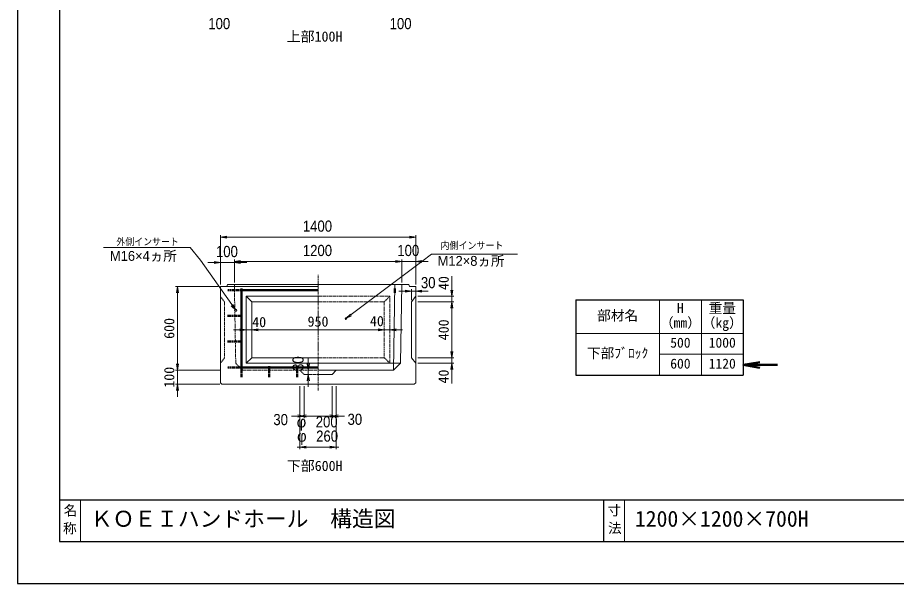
# Model space of a CAD drawing. Units: millimetres, scale not verified. Extents: x -210 to 210, y -148 to 148.
# Drawn here: x -210 to 0, y -148.5 to -13.3 of the extents above; entities that cross this region are included whole.
import ezdxf
from ezdxf.enums import TextEntityAlignment as Align

# ---------------------------------------------------------------- set-up
doc = ezdxf.new("R2010")
doc.units = ezdxf.units.MM
doc.linetypes.add('USER1', pattern=[12.95, 6.35, -3.175, 0.25, -3.175])
doc.linetypes.add('USER2', pattern=[4.7625, 3.175, -1.5875])
doc.layers.add('0-0', color=7, linetype='Continuous')
for name, color, linetype, lineweight in [('0-1_0', 5, 'Continuous', 25), ('0-2_dims', 2, 'Continuous', 13), ('0-4_pen2実線', 3, 'Continuous', 13), ('0-5_pen3実線', 7, 'Continuous', 18), ('0-6_pen4実線', 6, 'Continuous', 25), ('0-7_pen1一点', 4, 'USER1', 13), ('0-8_pen2破線', 3, 'USER2', 13), ('0-9_鉄筋１', 7, 'Continuous', 50), ('0-A_鉄筋２', 7, 'USER2', 50), ('0-B_draw', 7, 'Continuous', 13)]:
    doc.layers.add(name, color=color, linetype=linetype, lineweight=lineweight)
doc.styles.add('ＭＳ ゴシック', font='')
doc.styles.add('ＭＳ Ｐゴシック', font='')
doc.styles.get('ＭＳ ゴシック').set_extended_font_data('MS Gothic')
doc.styles.get('ＭＳ Ｐゴシック').set_extended_font_data('MS PGothic')

# ---------------------------------------------------------------- blocks, each defined once
blk = doc.blocks.new('部分図 1')
at = {"layer": '0-1_0'}
blk.add_lwpolyline([(0, 0), (12600, 0), (12600, 8910), (0, 8910)], close=True, dxfattribs=at)
at = {"layer": '0-2_dims'}
for p, q in [((1454, 2143), (1454, 2497.21)), ((2854, 2482.21), (1454, 2482.21)), ((2854, 2143), (2854, 2497.21)), ((1454, 2300.17), (1364, 2300.17)), ((1454, 2143), (1454, 2315.17)), ((1454, 2300.17), (1554, 2300.17)), ((1554, 2158), (1554, 2322.67)), ((1554, 2158), (1554, 2315.17)), ((1554, 2307.67), (2754, 2307.67)), ((1554, 2300.17), (1644, 2300.17)), ((2754, 2307.67), (2664, 2307.67)), ((2754, 2158), (2754, 2322.67)), ((2754, 2158), (2754, 2322.67)), ((2754, 2307.67), (2854, 2307.67)), ((2854, 2143), (2854, 2322.67)), ((2854, 2307.67), (2944, 2307.67)), ((2824, 2094.11), (2734, 2094.11)), ((2824, 2030), (2824, 2109.11)), ((2824, 2094.11), (2854, 2094.11)), ((2854, 2073), (2854, 2109.11)), ((2854, 2094.11), (2944, 2094.11)), ((2084, 1528), (2084, 1618)), ((2084, 1528), (2099, 1528)), ((2084, 1498), (2084, 1528)), ((2069, 1498), (2099, 1498)), ((2084, 1498), (2084, 1408)), ((2024, 1413), (2024, 1185)), ((2024, 1413), (2024, 962)), ((2054, 1413), (2054, 1185)), ((2054, 1413), (2054, 1185)), ((2254, 1413), (2254, 1185)), ((2254, 1413), (2254, 1185)), ((2284, 1413), (2284, 962)), ((2284, 1413), (2284, 1185)), ((2054, 1200), (1964, 1200)), ((2054, 1200), (2024, 1200)), ((2054, 1200), (2254, 1200)), ((2254, 1200), (2344, 1200)), ((2254, 1200), (2284, 1200)), ((2024, 977), (2004, 977)), ((2024, 977), (2284, 977)), ((2284, 977), (2304, 977))]:
    blk.add_line(p, q, dxfattribs=at)
at = {"layer": '0-2_dims', "lineweight": 18}
for p, q in [((1236.76, 2409), (615.3, 2409)), ((2966.54, 2360), (3583.01, 2360)), ((3113, 2058), (3113, 2203)), ((1439, 2128), (1131, 2128)), ((1146, 2128), (1146, 1528)), ((2869, 2058), (3128, 2058)), ((2869, 2018), (3128, 2018)), ((2869, 2018), (3128, 2018)), ((3113, 2058), (3113, 2018)), ((3113, 2018), (3113, 1928)), ((3113, 2018), (3113, 1618)), ((1639, 1818), (1639, 1833)), ((1679, 1818), (1679, 1833)), ((1679, 1818), (1679, 1833)), ((2629, 1818), (2629, 1833)), ((2629, 1818), (2629, 1833)), ((2669, 1818), (2669, 1833)), ((1639, 1818), (1549, 1818)), ((1639, 1818), (1679, 1818)), ((1679, 1818), (1769, 1818)), ((1679, 1818), (2629, 1818)), ((2629, 1818), (2539, 1818)), ((2629, 1818), (2669, 1818)), ((2669, 1818), (2759, 1818)), ((3113, 1618), (3113, 1708)), ((1146, 1528), (1146, 1618)), ((2869, 1618), (3128, 1618)), ((2869, 1618), (3128, 1618)), ((2869, 1578), (3128, 1578)), ((3113, 1618), (3113, 1578)), ((3113, 1578), (3113, 1433)), ((1439, 1528), (1131, 1528)), ((1449, 1528), (1131, 1528)), ((1146, 1528), (1146, 1428)), ((1449, 1428), (1131, 1428)), ((1146, 1428), (1146, 1338))]:
    blk.add_line(p, q, dxfattribs=at)
at = {"layer": '0-2_dims', "lineweight": 50}
blk.add_line((5201.61, 1566), (5448, 1566), dxfattribs=at)
at = {"layer": '0-2_dims'}
for points in [[(1499, 2489.71), (1454, 2482.21), (1499, 2474.71)], [(2809, 2474.71), (2854, 2482.21), (2809, 2489.71)], [(1564, 1958), (1311.94, 2318.25), (1236.76, 2409)], [(2354, 1898), (2899, 2307.67), (2966.54, 2360)], [(1409, 2292.67), (1454, 2300.17), (1409, 2307.67)], [(1599, 2315.17), (1554, 2307.67), (1599, 2300.17)], [(1599, 2307.67), (1554, 2300.17), (1599, 2292.67)], [(2709, 2300.17), (2754, 2307.67), (2709, 2315.17)], [(2709, 2300.17), (2754, 2307.67), (2709, 2315.17)], [(2899, 2315.17), (2854, 2307.67), (2899, 2300.17)], [(2779, 2086.61), (2824, 2094.11), (2779, 2101.61)], [(2899, 2101.61), (2854, 2094.11), (2899, 2086.61)], [(1532.06, 1990.57), (1564, 1958), (1544.35, 1999.17)], [(2385.46, 1931.03), (2354, 1898), (2394.48, 1919.04)], [(2076.5, 1573), (2084, 1528), (2091.5, 1573)], [(2091.5, 1453), (2084, 1498), (2076.5, 1453)], [(2009, 1192.5), (2054, 1200), (2009, 1207.5)], [(2009, 1192.5), (2054, 1200), (2009, 1207.5)], [(2069, 1207.5), (2024, 1200), (2069, 1192.5)], [(2239, 1192.5), (2284, 1200), (2239, 1207.5)], [(2299, 1207.5), (2254, 1200), (2299, 1192.5)], [(2299, 1207.5), (2254, 1200), (2299, 1192.5)], [(2069, 984.5), (2024, 977), (2069, 969.5)], [(2239, 969.5), (2284, 977), (2239, 984.5)]]:
    blk.add_lwpolyline(points, dxfattribs=at)
at = {"layer": '0-2_dims', "lineweight": 18}
for points in [[(1153.5, 2083), (1146, 2128), (1138.5, 2083)], [(3105.5, 2103), (3113, 2058), (3120.5, 2103)], [(3120.5, 1973), (3113, 2018), (3105.5, 1973)], [(3120.5, 1973), (3113, 2018), (3105.5, 1973)], [(1594, 1810.5), (1639, 1818), (1594, 1825.5)], [(1724, 1825.5), (1679, 1818), (1724, 1810.5)], [(1724, 1825.5), (1679, 1818), (1724, 1810.5)], [(2584, 1810.5), (2629, 1818), (2584, 1825.5)], [(2584, 1810.5), (2629, 1818), (2584, 1825.5)], [(2714, 1825.5), (2669, 1818), (2714, 1810.5)], [(3105.5, 1663), (3113, 1618), (3120.5, 1663)], [(3105.5, 1663), (3113, 1618), (3120.5, 1663)], [(3120.5, 1533), (3113, 1578), (3105.5, 1533)], [(1138.5, 1573), (1146, 1528), (1153.5, 1573)], [(1138.5, 1573), (1146, 1528), (1153.5, 1573)], [(1153.5, 1383), (1146, 1428), (1138.5, 1383)]]:
    blk.add_lwpolyline(points, dxfattribs=at)
at = {"layer": '0-2_dims', "lineweight": 50}
blk.add_lwpolyline([(5321.61, 1586), (5201.61, 1566), (5321.61, 1546)], dxfattribs=at)
at = {"layer": '0-4_pen2実線'}
for centre, radius in [((1564, 1958), 8), ((2354, 1898), 6)]:
    blk.add_circle(centre, radius, dxfattribs=at)
at = {"layer": '0-5_pen3実線'}
for p, q in [((1504, 2143), (1499, 2128)), ((1504, 2143), (1499, 2128)), ((2154, 2143), (1504, 2143)), ((2154, 2143), (2804, 2143)), ((2705.08, 2143), (2694, 1528)), ((2804, 2143), (2809, 2128)), ((2804, 2143), (2809, 2128)), ((1454, 2128), (1454, 1438)), ((2154, 2128), (1454, 2128)), ((2854, 2128), (2809, 2128)), ((2854, 2128), (2809, 2128)), ((2854, 1438), (2854, 2128)), ((2854, 2058), (2824, 2018)), ((2824, 2018), (2824, 1618)), ((4601.61, 2032.38), (4601.61, 1492.38)), ((4901.61, 2032.38), (4901.61, 1492.38)), ((4001.61, 1792.38), (5201.61, 1792.38)), ((4601.61, 1642.38), (5201.61, 1642.38)), ((1639, 1578), (2744, 1578)), ((2824, 1618), (2854, 1578)), ((2154, 1528), (2694, 1528)), ((2154, 1528), (2694, 1528)), ((2254, 1498), (2284, 1528)), ((2154, 1498), (2254, 1498)), ((2154, 1498), (2254, 1498)), ((1454, 1438), (1464, 1428)), ((1464, 1428), (2844, 1428)), ((2854, 1438), (2844, 1428)), ((450, 600), (450, 300)), ((4350, 600), (4350, 300))]:
    blk.add_line(p, q, dxfattribs=at)
blk.add_lwpolyline([(2754, 2143), (2744, 1578), (2694, 1528)], dxfattribs=at)
at = {"layer": '0-6_pen4実線'}
for p, q in [((4001.61, 2032.38), (5201.61, 2032.38)), ((4001.61, 2032.38), (4001.61, 1492.38)), ((5201.61, 2032.38), (5201.61, 1492.38)), ((4001.61, 1492.38), (5201.61, 1492.38)), ((300, 600), (12300, 600)), ((4200, 600), (4200, 300))]:
    blk.add_line(p, q, dxfattribs=at)
blk.add_lwpolyline([(300, 300), (12300, 300), (12300, 8610), (300, 8610)], close=True, dxfattribs=at)
at = {"layer": '0-7_pen1一点'}
blk.add_line((2154, 2213), (2154, 1382.58), dxfattribs=at)
at = {"layer": '0-8_pen2破線'}
for p, q in [((1564, 1578), (1554, 2143)), ((1454, 2058), (1484, 2018)), ((2154, 2058), (2669, 2058)), ((2154, 2018), (2629, 2018)), ((2668, 2058), (2628, 2018)), ((2629, 2018), (2629, 1618)), ((2669, 2058), (2669, 1578)), ((1614, 1528), (1564, 1578)), ((2154, 1618), (2629, 1618)), ((2629, 1618), (2669, 1578)), ((1614, 1528), (2154, 1528)), ((2054, 1498), (2024, 1528)), ((2054, 1498), (2154, 1498))]:
    blk.add_line(p, q, dxfattribs=at)
blk.add_lwpolyline([(1484, 2018), (1484, 1618), (1454, 1578)], dxfattribs=at)
at = {"layer": '0-9_鉄筋１'}
for p, q in [((1604, 2113), (1604, 1518)), ((1604, 2103), (2154, 2103)), ((2704, 2113), (2704, 2083.29)), ((1604, 1548), (2154, 1548)), ((1804, 1558), (1804, 1518)), ((2004, 1558), (2004, 1518))]:
    blk.add_line(p, q, dxfattribs=at)
at = {"layer": '0-A_鉄筋２'}
for p, q in [((1604, 2103), (1504, 2103)), ((2704, 2103), (2704.35, 2103)), ((1504, 1918), (1614, 1918)), ((1504, 1733), (1614, 1733)), ((1604, 1548), (1504, 1548)), ((1604, 1518), (1604, 1478)), ((1804, 1518), (1804, 1478)), ((2004, 1518), (2004, 1478))]:
    blk.add_line(p, q, dxfattribs=at)
at = {"layer": '0-B_draw'}
for p, q in [((1639, 2058), (2154, 2058)), ((1639, 2058), (1679, 2018)), ((1639, 2058), (1639, 1578)), ((1679, 2018), (2154, 2018)), ((1679, 2018), (1679, 1618)), ((1679, 1618), (1639, 1578)), ((1679, 1618), (2154, 1618))]:
    blk.add_line(p, q, dxfattribs=at)
at = {"layer": '0-2_dims', "color": 7, "style": 'ＭＳ Ｐゴシック', "width": 0.9}
for s, height, p in [('100', 79.98, (1367.18, 3948.91)), ('100', 79.98, (2667.18, 3948.91)), ('1400', 79.98, (2044.91, 2497.21)), ('外側インサート', 50.68, (708.37, 2409)), ('100', 79.98, (1422.18, 2315.17)), ('1200', 79.98, (2044.91, 2322.67)), ('100', 79.98, (2722.18, 2322.67)), ('内側インサート', 51.2, (3031.38, 2381.21)), ('30', 79.98, (2891.24, 2092.07)), ('30', 79.98, (1833.45, 1110.45)), ('200', 79.98, (2137.36, 1094.45)), ('30', 79.98, (2365.45, 1112.45)), ('260', 79.98, (2140.36, 992))]:
    blk.add_text(s, height=height, dxfattribs=at).set_placement(p, align=Align.BOTTOM_LEFT)
at = {"layer": '0-2_dims', "color": 7}
for s, height, style, p in [('M16×4ヵ所', 70.81, 'ＭＳ Ｐゴシック', (662, 2291)), ('M12×8ヵ所', 70.81, 'ＭＳ Ｐゴシック', (3010.81, 2255.37)), ('40', 73.31, 'ＭＳ ゴシック', (1682, 1815)), ('950', 73.31, 'ＭＳ ゴシック', (2079, 1818.5)), ('40', 73.31, 'ＭＳ ゴシック', (2526, 1822)), ('φ', 79.98, 'ＭＳ Ｐゴシック', (2001, 1094.45)), ('φ', 79.98, 'ＭＳ Ｐゴシック', (2004, 992))]:
    blk.add_text(s, height=height, dxfattribs=dict(at, style=style)).set_placement(p, align=Align.BOTTOM_LEFT)
at = {"layer": '0-2_dims', "color": 7, "style": 'ＭＳ ゴシック'}
for s, p in [('40', (3112.5, 2103)), ('600', (1145.5, 1753)), ('400', (3112.5, 1743)), ('100', (1145.5, 1403)), ('40', (3112.5, 1433))]:
    blk.add_text(s, height=73.31, rotation=90, dxfattribs=at).set_placement(p, align=Align.BOTTOM_LEFT)
at = {"layer": '0-2_dims', "color": 7, "style": 'ＭＳ Ｐゴシック', "width": 0.9}
blk.add_text('30', height=79.98, rotation=90, dxfattribs=at).set_placement((2074.55, 1523.45), align=Align.BOTTOM_LEFT)
at = {"layer": '0-5_pen3実線', "style": 'ＭＳ ゴシック'}
for s, height, p in [('上部100H', 73.31, (1929, 3862)), ('重量', 71.47, (4954.13, 1916.14)), ('部材名', 71.47, (4155.39, 1863.64)), ('H', 71.47, (4727.24, 1916.13)), ('（mm）', 71.49, (4605.35, 1811.12)), ('（kg）', 71.49, (4905.35, 1811.12)), ('500', 71.47, (4678.5, 1668.64)), ('1000', 71.47, (4954.12, 1668.64)), ('下部ﾌﾞﾛｯｸ', 71.48, (4082.25, 1593.63)), ('600', 71.48, (4678.49, 1518.63)), ('1120', 71.47, (4954.12, 1518.64)), ('下部600H', 73.31, (1930, 784)), ('名', 71.47, (330.86, 466.05)), ('寸', 71.38, (4229.1, 466.63)), ('ＫＯＥＩハンドホール\u3000構造図', 114.4, (525, 372)), ('1200×1200×700H', 114.4, (4425, 372.01)), ('法', 71.44, (4232.55, 339.37)), ('称', 71.43, (325.72, 337.31))]:
    blk.add_text(s, height=height, dxfattribs=at).set_placement(p, align=Align.BOTTOM_LEFT)

msp = doc.modelspace()

# ---------------------------------------------------------------- block references
at = {"layer": '0-0', "xscale": 0.03333333, "yscale": 0.03333333}
msp.add_blockref('部分図 1', (-210, -148.5), dxfattribs=at)

doc.saveas('drawing.dxf')
